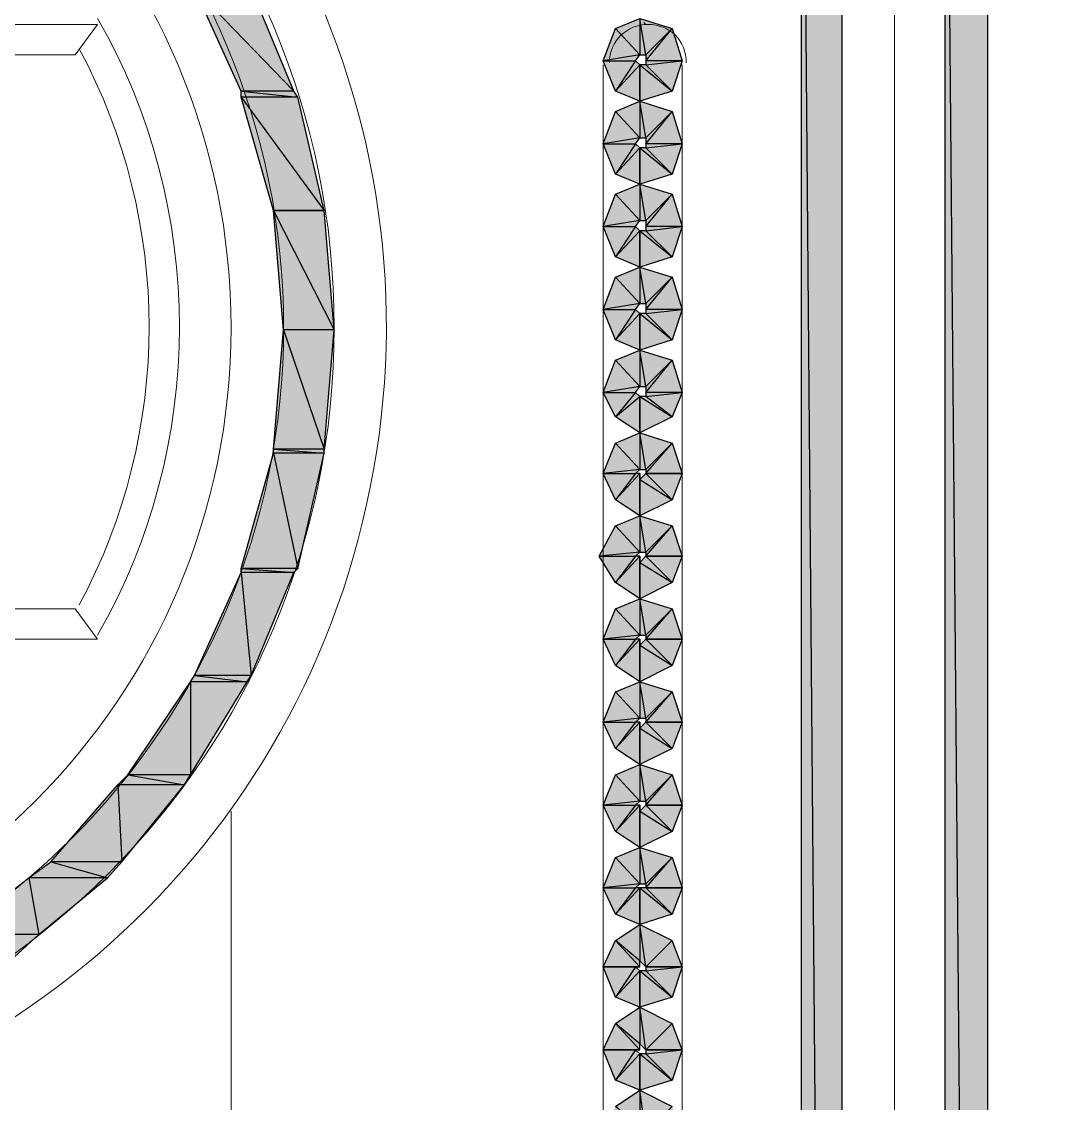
# Model space of a CAD drawing. Header units: millimetres. Extents: x 53 to 176, y -29 to 32.
# Drawn here: x 117.35 to 118.057, y -14.493 to -13.746 of the extents above; entities that cross this region are included whole.
import ezdxf

# ---------------------------------------------------------------- set-up
doc = ezdxf.new("R2010")
doc.units = ezdxf.units.MM
doc.layers.add('15 - Quadro de medição', color=6, linetype='Continuous')

msp = doc.modelspace()

# ---------------------------------------------------------------- hatches: boundary and pattern name
at = {"layer": '15 - Quadro de medição', "true_color": 0x000007}
h = msp.add_hatch(color=7, dxfattribs=at)
h.paths.add_polyline_path([(117.91592, -13.39693), (117.88798, -13.39693), (117.91592, -16.73937)])
h.paths.add_polyline_path([(117.88798, -13.39693), (117.91592, -16.73937), (117.88798, -16.73937)])
h = msp.add_hatch(color=7, dxfattribs=at)
h.paths.add_polyline_path([(118.01649, -13.39693), (117.98715, -13.39693), (118.01649, -16.73937)])
h.paths.add_polyline_path([(117.98715, -13.39693), (118.01649, -16.73937), (117.98715, -16.73937)])
h = msp.add_hatch(color=7, dxfattribs=at)
h.paths.add_polyline_path([(117.50807, -13.72237), (117.46896, -13.72237), (117.5374, -13.79361)])
h.paths.add_polyline_path([(117.46896, -13.72237), (117.5374, -13.79361), (117.50108, -13.79361)])
h = msp.add_hatch(color=7, dxfattribs=at)
h.paths.add_polyline_path([(117.80557, -13.77266), (117.78043, -13.77266), (117.79859, -13.75031)])
h.paths.add_polyline_path([(117.78043, -13.77266), (117.79859, -13.75031), (117.78043, -13.76847)])
h.paths.add_polyline_path([(117.79859, -13.75031), (117.78043, -13.76847), (117.77624, -13.74332)])
h.paths.add_polyline_path([(117.78043, -13.76847), (117.77624, -13.74332), (117.77624, -13.76847)])
h.paths.add_polyline_path([(117.77624, -13.74332), (117.77624, -13.76847), (117.75948, -13.75031)])
h = msp.add_hatch(color=7, dxfattribs=at)
h.paths.add_polyline_path([(117.75948, -13.75031), (117.77624, -13.76847), (117.7511, -13.77266)])
h.paths.add_polyline_path([(117.77624, -13.76847), (117.7511, -13.77266), (117.77345, -13.77266)])
h.paths.add_polyline_path([(117.7511, -13.77266), (117.77345, -13.77266), (117.75948, -13.79361)])
h.paths.add_polyline_path([(117.77345, -13.77266), (117.75948, -13.79361), (117.77624, -13.77545)])
h.paths.add_polyline_path([(117.75948, -13.79361), (117.77624, -13.77545), (117.77624, -13.80059)])
h = msp.add_hatch(color=7, dxfattribs=at)
h.paths.add_polyline_path([(117.77624, -13.80059), (117.77624, -13.77545), (117.79859, -13.79361)])
h.paths.add_polyline_path([(117.77624, -13.77545), (117.79859, -13.79361), (117.78043, -13.77545)])
h.paths.add_polyline_path([(117.79859, -13.79361), (117.78043, -13.77545), (117.80557, -13.77266)])
h.paths.add_polyline_path([(117.78043, -13.77545), (117.80557, -13.77266), (117.78043, -13.77266)])
h = msp.add_hatch(color=7, dxfattribs=at)
h.paths.add_polyline_path([(117.5374, -13.79361), (117.50108, -13.79361), (117.54019, -13.7978)])
h.paths.add_polyline_path([(117.50108, -13.79361), (117.54019, -13.7978), (117.50108, -13.7978)])
h = msp.add_hatch(color=7, dxfattribs=at)
h.paths.add_polyline_path([(117.54019, -13.7978), (117.50108, -13.7978), (117.55835, -13.87602)])
h.paths.add_polyline_path([(117.50108, -13.7978), (117.55835, -13.87602), (117.52343, -13.87602)])
h = msp.add_hatch(color=7, dxfattribs=at)
h.paths.add_polyline_path([(117.80557, -13.82992), (117.78043, -13.82992), (117.79859, -13.80757)])
h.paths.add_polyline_path([(117.78043, -13.82992), (117.79859, -13.80757), (117.78043, -13.82573)])
h.paths.add_polyline_path([(117.79859, -13.80757), (117.78043, -13.82573), (117.77624, -13.80059)])
h.paths.add_polyline_path([(117.78043, -13.82573), (117.77624, -13.80059), (117.77624, -13.82573)])
h.paths.add_polyline_path([(117.77624, -13.80059), (117.77624, -13.82573), (117.75948, -13.80757)])
h = msp.add_hatch(color=7, dxfattribs=at)
h.paths.add_polyline_path([(117.75948, -13.80757), (117.77624, -13.82573), (117.7511, -13.82992)])
h.paths.add_polyline_path([(117.77624, -13.82573), (117.7511, -13.82992), (117.77345, -13.82992)])
h.paths.add_polyline_path([(117.7511, -13.82992), (117.77345, -13.82992), (117.75948, -13.85087)])
h.paths.add_polyline_path([(117.77345, -13.82992), (117.75948, -13.85087), (117.77624, -13.83272)])
h.paths.add_polyline_path([(117.75948, -13.85087), (117.77624, -13.83272), (117.77624, -13.85786)])
h = msp.add_hatch(color=7, dxfattribs=at)
h.paths.add_polyline_path([(117.77624, -13.85786), (117.77624, -13.83272), (117.79859, -13.85087)])
h.paths.add_polyline_path([(117.77624, -13.83272), (117.79859, -13.85087), (117.78043, -13.83272)])
h.paths.add_polyline_path([(117.79859, -13.85087), (117.78043, -13.83272), (117.80557, -13.82992)])
h.paths.add_polyline_path([(117.78043, -13.83272), (117.80557, -13.82992), (117.78043, -13.82992)])
h = msp.add_hatch(color=7, dxfattribs=at)
h.paths.add_polyline_path([(117.80557, -13.88719), (117.78043, -13.88719), (117.79859, -13.86484)])
h.paths.add_polyline_path([(117.78043, -13.88719), (117.79859, -13.86484), (117.78043, -13.883)])
h.paths.add_polyline_path([(117.79859, -13.86484), (117.78043, -13.883), (117.77624, -13.85786)])
h.paths.add_polyline_path([(117.78043, -13.883), (117.77624, -13.85786), (117.77624, -13.883)])
h.paths.add_polyline_path([(117.77624, -13.85786), (117.77624, -13.883), (117.75948, -13.86484)])
h = msp.add_hatch(color=7, dxfattribs=at)
h.paths.add_polyline_path([(117.75948, -13.86484), (117.77624, -13.883), (117.7511, -13.88719)])
h.paths.add_polyline_path([(117.77624, -13.883), (117.7511, -13.88719), (117.77345, -13.88719)])
h.paths.add_polyline_path([(117.7511, -13.88719), (117.77345, -13.88719), (117.75948, -13.90814)])
h.paths.add_polyline_path([(117.77345, -13.88719), (117.75948, -13.90814), (117.77624, -13.88998)])
h.paths.add_polyline_path([(117.75948, -13.90814), (117.77624, -13.88998), (117.77624, -13.91512)])
h = msp.add_hatch(color=7, dxfattribs=at)
h.paths.add_polyline_path([(117.55835, -13.87602), (117.52343, -13.87602), (117.56533, -13.95842)])
h.paths.add_polyline_path([(117.52343, -13.87602), (117.56533, -13.95842), (117.53041, -13.95842)])
h = msp.add_hatch(color=7, dxfattribs=at)
h.paths.add_polyline_path([(117.77624, -13.91512), (117.77624, -13.88998), (117.79859, -13.90814)])
h.paths.add_polyline_path([(117.77624, -13.88998), (117.79859, -13.90814), (117.78043, -13.88998)])
h.paths.add_polyline_path([(117.79859, -13.90814), (117.78043, -13.88998), (117.80557, -13.88719)])
h.paths.add_polyline_path([(117.78043, -13.88998), (117.80557, -13.88719), (117.78043, -13.88719)])
h = msp.add_hatch(color=7, dxfattribs=at)
h.paths.add_polyline_path([(117.80557, -13.94446), (117.78043, -13.94446), (117.79859, -13.92211)])
h.paths.add_polyline_path([(117.78043, -13.94446), (117.79859, -13.92211), (117.78043, -13.94027)])
h.paths.add_polyline_path([(117.79859, -13.92211), (117.78043, -13.94027), (117.77624, -13.91512)])
h.paths.add_polyline_path([(117.78043, -13.94027), (117.77624, -13.91512), (117.77624, -13.94027)])
h.paths.add_polyline_path([(117.77624, -13.91512), (117.77624, -13.94027), (117.75948, -13.92211)])
h = msp.add_hatch(color=7, dxfattribs=at)
h.paths.add_polyline_path([(117.75948, -13.92211), (117.77624, -13.94027), (117.7511, -13.94446)])
h.paths.add_polyline_path([(117.77624, -13.94027), (117.7511, -13.94446), (117.77345, -13.94446)])
h.paths.add_polyline_path([(117.7511, -13.94446), (117.77345, -13.94446), (117.75948, -13.96541)])
h.paths.add_polyline_path([(117.77345, -13.94446), (117.75948, -13.96541), (117.77624, -13.94725)])
h.paths.add_polyline_path([(117.75948, -13.96541), (117.77624, -13.94725), (117.77624, -13.97239)])
h = msp.add_hatch(color=7, dxfattribs=at)
h.paths.add_polyline_path([(117.77624, -13.97239), (117.77624, -13.94725), (117.79859, -13.96541)])
h.paths.add_polyline_path([(117.77624, -13.94725), (117.79859, -13.96541), (117.78043, -13.94725)])
h.paths.add_polyline_path([(117.79859, -13.96541), (117.78043, -13.94725), (117.80557, -13.94446)])
h.paths.add_polyline_path([(117.78043, -13.94725), (117.80557, -13.94446), (117.78043, -13.94446)])
h = msp.add_hatch(color=7, dxfattribs=at)
h.paths.add_polyline_path([(117.56533, -13.95842), (117.53041, -13.95842), (117.55835, -14.04083)])
h.paths.add_polyline_path([(117.53041, -13.95842), (117.55835, -14.04083), (117.52343, -14.04083)])
h = msp.add_hatch(color=7, dxfattribs=at)
h.paths.add_polyline_path([(117.80557, -14.00172), (117.78043, -14.00172), (117.79859, -13.97938)])
h.paths.add_polyline_path([(117.78043, -14.00172), (117.79859, -13.97938), (117.78043, -13.99753)])
h.paths.add_polyline_path([(117.79859, -13.97938), (117.78043, -13.99753), (117.77624, -13.97239)])
h.paths.add_polyline_path([(117.78043, -13.99753), (117.77624, -13.97239), (117.77624, -13.99753)])
h.paths.add_polyline_path([(117.77624, -13.97239), (117.77624, -13.99753), (117.75948, -13.97938)])
h = msp.add_hatch(color=7, dxfattribs=at)
h.paths.add_polyline_path([(117.75948, -13.97938), (117.77624, -13.99753), (117.7511, -14.00172)])
h.paths.add_polyline_path([(117.77624, -13.99753), (117.7511, -14.00172), (117.77345, -14.00172)])
h.paths.add_polyline_path([(117.7511, -14.00172), (117.77345, -14.00172), (117.75948, -14.01848)])
h.paths.add_polyline_path([(117.77345, -14.00172), (117.75948, -14.01848), (117.77624, -14.00452)])
h.paths.add_polyline_path([(117.75948, -14.01848), (117.77624, -14.00452), (117.77624, -14.02966)])
h = msp.add_hatch(color=7, dxfattribs=at)
h.paths.add_polyline_path([(117.77624, -14.02966), (117.77624, -14.00452), (117.79859, -14.01848)])
h.paths.add_polyline_path([(117.77624, -14.00452), (117.79859, -14.01848), (117.78043, -14.00452)])
h.paths.add_polyline_path([(117.79859, -14.01848), (117.78043, -14.00452), (117.80557, -14.00172)])
h.paths.add_polyline_path([(117.78043, -14.00452), (117.80557, -14.00172), (117.78043, -14.00172)])
h = msp.add_hatch(color=7, dxfattribs=at)
h.paths.add_polyline_path([(117.80557, -14.05759), (117.78043, -14.05759), (117.79859, -14.03664)])
h.paths.add_polyline_path([(117.78043, -14.05759), (117.79859, -14.03664), (117.78043, -14.0548)])
h.paths.add_polyline_path([(117.79859, -14.03664), (117.78043, -14.0548), (117.77624, -14.02966)])
h.paths.add_polyline_path([(117.78043, -14.0548), (117.77624, -14.02966), (117.77624, -14.0548)])
h.paths.add_polyline_path([(117.77624, -14.02966), (117.77624, -14.0548), (117.75948, -14.03664)])
h = msp.add_hatch(color=7, dxfattribs=at)
h.paths.add_polyline_path([(117.75948, -14.03664), (117.77624, -14.0548), (117.7511, -14.05759)])
h.paths.add_polyline_path([(117.77624, -14.0548), (117.7511, -14.05759), (117.77345, -14.05759)])
h.paths.add_polyline_path([(117.7511, -14.05759), (117.77345, -14.05759), (117.75948, -14.07575)])
h.paths.add_polyline_path([(117.77345, -14.05759), (117.75948, -14.07575), (117.77624, -14.05759)])
h.paths.add_polyline_path([(117.75948, -14.07575), (117.77624, -14.05759), (117.77624, -14.08693)])
h.paths.add_polyline_path([(117.77624, -14.05759), (117.77624, -14.08693), (117.77624, -14.06178)])
h.paths.add_polyline_path([(117.77624, -14.08693), (117.77624, -14.06178), (117.79859, -14.07575)])
h.paths.add_polyline_path([(117.77624, -14.06178), (117.79859, -14.07575), (117.78043, -14.05759)])
h.paths.add_polyline_path([(117.79859, -14.07575), (117.78043, -14.05759), (117.80557, -14.05759)])
h = msp.add_hatch(color=7, dxfattribs=at)
h.paths.add_polyline_path([(117.55835, -14.04363), (117.52343, -14.04363), (117.54019, -14.12324)])
h.paths.add_polyline_path([(117.52343, -14.04363), (117.54019, -14.12324), (117.50108, -14.12324)])
h = msp.add_hatch(color=7, dxfattribs=at)
h.paths.add_polyline_path([(117.55835, -14.04083), (117.52343, -14.04083), (117.55835, -14.04363)])
h.paths.add_polyline_path([(117.52343, -14.04083), (117.55835, -14.04363), (117.52343, -14.04363)])
h = msp.add_hatch(color=7, dxfattribs=at)
h.paths.add_polyline_path([(117.80557, -14.11486), (117.78043, -14.11486), (117.79859, -14.09391)])
h.paths.add_polyline_path([(117.78043, -14.11486), (117.79859, -14.09391), (117.78043, -14.11207)])
h.paths.add_polyline_path([(117.79859, -14.09391), (117.78043, -14.11207), (117.77624, -14.08693)])
h.paths.add_polyline_path([(117.78043, -14.11207), (117.77624, -14.08693), (117.77624, -14.11207)])
h.paths.add_polyline_path([(117.77624, -14.08693), (117.77624, -14.11207), (117.75948, -14.09391)])
h = msp.add_hatch(color=7, dxfattribs=at)
h.paths.add_polyline_path([(117.75948, -14.09391), (117.77624, -14.11207), (117.74831, -14.11486)])
h.paths.add_polyline_path([(117.77624, -14.11207), (117.74831, -14.11486), (117.77345, -14.11486)])
h.paths.add_polyline_path([(117.74831, -14.11486), (117.77345, -14.11486), (117.75948, -14.13302)])
h.paths.add_polyline_path([(117.77345, -14.11486), (117.75948, -14.13302), (117.77624, -14.11486)])
h.paths.add_polyline_path([(117.75948, -14.13302), (117.77624, -14.11486), (117.77624, -14.14419)])
h.paths.add_polyline_path([(117.77624, -14.11486), (117.77624, -14.14419), (117.77624, -14.11905)])
h.paths.add_polyline_path([(117.77624, -14.14419), (117.77624, -14.11905), (117.79859, -14.13302)])
h.paths.add_polyline_path([(117.77624, -14.11905), (117.79859, -14.13302), (117.78043, -14.11486)])
h.paths.add_polyline_path([(117.79859, -14.13302), (117.78043, -14.11486), (117.80557, -14.11486)])
h = msp.add_hatch(color=7, dxfattribs=at)
h.paths.add_polyline_path([(117.5374, -14.12604), (117.50108, -14.12604), (117.50807, -14.19727)])
h.paths.add_polyline_path([(117.50108, -14.12604), (117.50807, -14.19727), (117.46896, -14.19727)])
h = msp.add_hatch(color=7, dxfattribs=at)
h.paths.add_polyline_path([(117.54019, -14.12324), (117.50108, -14.12324), (117.5374, -14.12604)])
h.paths.add_polyline_path([(117.50108, -14.12324), (117.5374, -14.12604), (117.50108, -14.12604)])
h = msp.add_hatch(color=7, dxfattribs=at)
h.paths.add_polyline_path([(117.80557, -14.17213), (117.78043, -14.17213), (117.79859, -14.15118)])
h.paths.add_polyline_path([(117.78043, -14.17213), (117.79859, -14.15118), (117.78043, -14.16933)])
h.paths.add_polyline_path([(117.79859, -14.15118), (117.78043, -14.16933), (117.77624, -14.14419)])
h.paths.add_polyline_path([(117.78043, -14.16933), (117.77624, -14.14419), (117.77624, -14.16933)])
h.paths.add_polyline_path([(117.77624, -14.14419), (117.77624, -14.16933), (117.75948, -14.15118)])
h = msp.add_hatch(color=7, dxfattribs=at)
h.paths.add_polyline_path([(117.75948, -14.15118), (117.77624, -14.16933), (117.7511, -14.17213)])
h.paths.add_polyline_path([(117.77624, -14.16933), (117.7511, -14.17213), (117.77345, -14.17213)])
h.paths.add_polyline_path([(117.7511, -14.17213), (117.77345, -14.17213), (117.75948, -14.19029)])
h.paths.add_polyline_path([(117.77345, -14.17213), (117.75948, -14.19029), (117.77624, -14.17213)])
h.paths.add_polyline_path([(117.75948, -14.19029), (117.77624, -14.17213), (117.77624, -14.20146)])
h.paths.add_polyline_path([(117.77624, -14.17213), (117.77624, -14.20146), (117.77624, -14.17632)])
h.paths.add_polyline_path([(117.77624, -14.20146), (117.77624, -14.17632), (117.79859, -14.19029)])
h.paths.add_polyline_path([(117.77624, -14.17632), (117.79859, -14.19029), (117.78043, -14.17213)])
h.paths.add_polyline_path([(117.79859, -14.19029), (117.78043, -14.17213), (117.80557, -14.17213)])
h = msp.add_hatch(color=7, dxfattribs=at)
h.paths.add_polyline_path([(117.50527, -14.20146), (117.46616, -14.20146), (117.46616, -14.26571)])
h.paths.add_polyline_path([(117.46616, -14.20146), (117.46616, -14.26571), (117.42286, -14.26571)])
h = msp.add_hatch(color=7, dxfattribs=at)
h.paths.add_polyline_path([(117.50807, -14.19727), (117.46896, -14.19727), (117.50527, -14.20146)])
h.paths.add_polyline_path([(117.46896, -14.19727), (117.50527, -14.20146), (117.46616, -14.20146)])
h = msp.add_hatch(color=7, dxfattribs=at)
h.paths.add_polyline_path([(117.80557, -14.2294), (117.78043, -14.2294), (117.79859, -14.20844)])
h.paths.add_polyline_path([(117.78043, -14.2294), (117.79859, -14.20844), (117.78043, -14.2266)])
h.paths.add_polyline_path([(117.79859, -14.20844), (117.78043, -14.2266), (117.77624, -14.20146)])
h.paths.add_polyline_path([(117.78043, -14.2266), (117.77624, -14.20146), (117.77624, -14.2266)])
h.paths.add_polyline_path([(117.77624, -14.20146), (117.77624, -14.2266), (117.75948, -14.20844)])
h = msp.add_hatch(color=7, dxfattribs=at)
h.paths.add_polyline_path([(117.75948, -14.20844), (117.77624, -14.2266), (117.7511, -14.2294)])
h.paths.add_polyline_path([(117.77624, -14.2266), (117.7511, -14.2294), (117.77345, -14.2294)])
h.paths.add_polyline_path([(117.7511, -14.2294), (117.77345, -14.2294), (117.75948, -14.24755)])
h.paths.add_polyline_path([(117.77345, -14.2294), (117.75948, -14.24755), (117.77624, -14.2294)])
h.paths.add_polyline_path([(117.75948, -14.24755), (117.77624, -14.2294), (117.77624, -14.25873)])
h.paths.add_polyline_path([(117.77624, -14.2294), (117.77624, -14.25873), (117.77624, -14.23359)])
h.paths.add_polyline_path([(117.77624, -14.25873), (117.77624, -14.23359), (117.79859, -14.24755)])
h.paths.add_polyline_path([(117.77624, -14.23359), (117.79859, -14.24755), (117.78043, -14.2294)])
h.paths.add_polyline_path([(117.79859, -14.24755), (117.78043, -14.2294), (117.80557, -14.2294)])
h = msp.add_hatch(color=7, dxfattribs=at)
h.paths.add_polyline_path([(117.80557, -14.28666), (117.78043, -14.28666), (117.79859, -14.26571)])
h.paths.add_polyline_path([(117.78043, -14.28666), (117.79859, -14.26571), (117.78043, -14.28387)])
h.paths.add_polyline_path([(117.79859, -14.26571), (117.78043, -14.28387), (117.77624, -14.25873)])
h.paths.add_polyline_path([(117.78043, -14.28387), (117.77624, -14.25873), (117.77624, -14.28387)])
h.paths.add_polyline_path([(117.77624, -14.25873), (117.77624, -14.28387), (117.75948, -14.26571)])
h = msp.add_hatch(color=7, dxfattribs=at)
h.paths.add_polyline_path([(117.46616, -14.26571), (117.42286, -14.26571), (117.46197, -14.27269)])
h.paths.add_polyline_path([(117.42286, -14.26571), (117.46197, -14.27269), (117.41588, -14.27269)])
h = msp.add_hatch(color=7, dxfattribs=at)
h.paths.add_polyline_path([(117.75948, -14.26571), (117.77624, -14.28387), (117.7511, -14.28666)])
h.paths.add_polyline_path([(117.77624, -14.28387), (117.7511, -14.28666), (117.77345, -14.28666)])
h.paths.add_polyline_path([(117.7511, -14.28666), (117.77345, -14.28666), (117.75948, -14.30482)])
h.paths.add_polyline_path([(117.77345, -14.28666), (117.75948, -14.30482), (117.77624, -14.28666)])
h.paths.add_polyline_path([(117.75948, -14.30482), (117.77624, -14.28666), (117.77624, -14.31599)])
h.paths.add_polyline_path([(117.77624, -14.28666), (117.77624, -14.31599), (117.77624, -14.29085)])
h.paths.add_polyline_path([(117.77624, -14.31599), (117.77624, -14.29085), (117.79859, -14.30482)])
h.paths.add_polyline_path([(117.77624, -14.29085), (117.79859, -14.30482), (117.78043, -14.28666)])
h.paths.add_polyline_path([(117.79859, -14.30482), (117.78043, -14.28666), (117.80557, -14.28666)])
h = msp.add_hatch(color=7, dxfattribs=at)
h.paths.add_polyline_path([(117.46197, -14.27269), (117.41588, -14.27269), (117.41867, -14.32577)])
h.paths.add_polyline_path([(117.41588, -14.27269), (117.41867, -14.32577), (117.36979, -14.32577)])
h = msp.add_hatch(color=7, dxfattribs=at)
h.paths.add_polyline_path([(117.80557, -14.34393), (117.78043, -14.34393), (117.79859, -14.32298)])
h.paths.add_polyline_path([(117.78043, -14.34393), (117.79859, -14.32298), (117.78043, -14.34114)])
h.paths.add_polyline_path([(117.79859, -14.32298), (117.78043, -14.34114), (117.77624, -14.31599)])
h.paths.add_polyline_path([(117.78043, -14.34114), (117.77624, -14.31599), (117.77624, -14.34114)])
h.paths.add_polyline_path([(117.77624, -14.31599), (117.77624, -14.34114), (117.75948, -14.32298)])
h = msp.add_hatch(color=7, dxfattribs=at)
h.paths.add_polyline_path([(117.41867, -14.32577), (117.36979, -14.32577), (117.4089, -14.33695)])
h.paths.add_polyline_path([(117.36979, -14.32577), (117.4089, -14.33695), (117.35442, -14.33695)])
h = msp.add_hatch(color=7, dxfattribs=at)
h.paths.add_polyline_path([(117.75948, -14.32298), (117.77624, -14.34114), (117.7511, -14.34393)])
h.paths.add_polyline_path([(117.77624, -14.34114), (117.7511, -14.34393), (117.77345, -14.34393)])
h.paths.add_polyline_path([(117.7511, -14.34393), (117.77345, -14.34393), (117.75948, -14.36209)])
h.paths.add_polyline_path([(117.77345, -14.34393), (117.75948, -14.36209), (117.77624, -14.34393)])
h.paths.add_polyline_path([(117.75948, -14.36209), (117.77624, -14.34393), (117.77624, -14.36907)])
h = msp.add_hatch(color=7, dxfattribs=at)
h.paths.add_polyline_path([(117.4089, -14.33695), (117.35442, -14.33695), (117.36141, -14.37605)])
h.paths.add_polyline_path([(117.35442, -14.33695), (117.36141, -14.37605), (117.30414, -14.37605)])
h = msp.add_hatch(color=7, dxfattribs=at)
h.paths.add_polyline_path([(117.77624, -14.36907), (117.77624, -14.34393), (117.79859, -14.36209)])
h.paths.add_polyline_path([(117.77624, -14.34393), (117.79859, -14.36209), (117.78043, -14.34393)])
h.paths.add_polyline_path([(117.79859, -14.36209), (117.78043, -14.34393), (117.80557, -14.34393)])
h = msp.add_hatch(color=7, dxfattribs=at)
h.paths.add_polyline_path([(117.80557, -14.3984), (117.79859, -14.38025), (117.78043, -14.3984)])
h.paths.add_polyline_path([(117.79859, -14.38025), (117.78043, -14.3984), (117.77624, -14.36907)])
h.paths.add_polyline_path([(117.78043, -14.3984), (117.77624, -14.36907), (117.77624, -14.39421)])
h.paths.add_polyline_path([(117.77624, -14.36907), (117.77624, -14.39421), (117.75948, -14.38025)])
h.paths.add_polyline_path([(117.77624, -14.39421), (117.75948, -14.38025), (117.77624, -14.3984)])
h.paths.add_polyline_path([(117.75948, -14.38025), (117.77624, -14.3984), (117.7511, -14.3984)])
h.paths.add_polyline_path([(117.77624, -14.3984), (117.7511, -14.3984), (117.77345, -14.3984)])
h.paths.add_polyline_path([(117.7511, -14.3984), (117.77345, -14.3984), (117.75948, -14.41935)])
h.paths.add_polyline_path([(117.77345, -14.3984), (117.75948, -14.41935), (117.77624, -14.4012)])
h.paths.add_polyline_path([(117.75948, -14.41935), (117.77624, -14.4012), (117.77624, -14.42634)])
h = msp.add_hatch(color=7, dxfattribs=at)
h.paths.add_polyline_path([(117.36141, -14.37605), (117.30414, -14.37605), (117.34464, -14.39142)])
h.paths.add_polyline_path([(117.30414, -14.37605), (117.34464, -14.39142), (117.2762, -14.39142)])
h = msp.add_hatch(color=7, dxfattribs=at)
h.paths.add_polyline_path([(117.77624, -14.42634), (117.77624, -14.4012), (117.79859, -14.41935)])
h.paths.add_polyline_path([(117.77624, -14.4012), (117.79859, -14.41935), (117.78043, -14.4012)])
h.paths.add_polyline_path([(117.79859, -14.41935), (117.78043, -14.4012), (117.80557, -14.3984)])
h.paths.add_polyline_path([(117.78043, -14.4012), (117.80557, -14.3984), (117.78043, -14.3984)])
h = msp.add_hatch(color=7, dxfattribs=at)
h.paths.add_polyline_path([(117.80557, -14.45567), (117.79859, -14.43751), (117.78043, -14.45567)])
h.paths.add_polyline_path([(117.79859, -14.43751), (117.78043, -14.45567), (117.77624, -14.42634)])
h.paths.add_polyline_path([(117.78043, -14.45567), (117.77624, -14.42634), (117.77624, -14.45148)])
h.paths.add_polyline_path([(117.77624, -14.42634), (117.77624, -14.45148), (117.75948, -14.43751)])
h.paths.add_polyline_path([(117.77624, -14.45148), (117.75948, -14.43751), (117.77624, -14.45567)])
h.paths.add_polyline_path([(117.75948, -14.43751), (117.77624, -14.45567), (117.7511, -14.45567)])
h.paths.add_polyline_path([(117.77624, -14.45567), (117.7511, -14.45567), (117.77345, -14.45567)])
h.paths.add_polyline_path([(117.7511, -14.45567), (117.77345, -14.45567), (117.75948, -14.47662)])
h.paths.add_polyline_path([(117.77345, -14.45567), (117.75948, -14.47662), (117.77624, -14.45846)])
h.paths.add_polyline_path([(117.75948, -14.47662), (117.77624, -14.45846), (117.77624, -14.48361)])
h = msp.add_hatch(color=7, dxfattribs=at)
h.paths.add_polyline_path([(117.77624, -14.48361), (117.77624, -14.45846), (117.79859, -14.47662)])
h.paths.add_polyline_path([(117.77624, -14.45846), (117.79859, -14.47662), (117.78043, -14.45846)])
h.paths.add_polyline_path([(117.79859, -14.47662), (117.78043, -14.45846), (117.80557, -14.45567)])
h.paths.add_polyline_path([(117.78043, -14.45846), (117.80557, -14.45567), (117.78043, -14.45567)])
h = msp.add_hatch(color=7, dxfattribs=at)
h.paths.add_polyline_path([(117.80557, -14.51294), (117.79859, -14.49478), (117.78043, -14.51294)])
h.paths.add_polyline_path([(117.79859, -14.49478), (117.78043, -14.51294), (117.77624, -14.48361)])
h.paths.add_polyline_path([(117.78043, -14.51294), (117.77624, -14.48361), (117.77624, -14.50875)])
h.paths.add_polyline_path([(117.77624, -14.48361), (117.77624, -14.50875), (117.75948, -14.49478)])
h.paths.add_polyline_path([(117.77624, -14.50875), (117.75948, -14.49478), (117.77624, -14.51294)])
h.paths.add_polyline_path([(117.75948, -14.49478), (117.77624, -14.51294), (117.7511, -14.51294)])
h.paths.add_polyline_path([(117.77624, -14.51294), (117.7511, -14.51294), (117.77345, -14.51294)])
h.paths.add_polyline_path([(117.7511, -14.51294), (117.77345, -14.51294), (117.75948, -14.53389)])
h.paths.add_polyline_path([(117.77345, -14.51294), (117.75948, -14.53389), (117.77624, -14.51573)])
h.paths.add_polyline_path([(117.75948, -14.53389), (117.77624, -14.51573), (117.77624, -14.54087)])

# ---------------------------------------------------------------- linework, layer by layer
at = {"layer": '15 - Quadro de medição', "color": 7, "linetype": 'Continuous', "lineweight": 20, "true_color": 0x000007}
for points in [[(116.10013, -13.03237), (117.95223, -13.03237), (117.95223, -16.73937), (116.10013, -16.73937)], [(117.95223, -13.03237), (119.80713, -13.03237), (119.80713, -16.73937), (117.95223, -16.73937)]]:
    msp.add_lwpolyline(points, close=True, dxfattribs=at)
for points in [[(116.17137, -13.17484), (117.88798, -13.17484), (117.88798, -16.73937), (116.16438, -16.73937), (116.16299, -16.73937), (116.10013, -16.73937)], [(118.01649, -16.73937), (118.01649, -13.18183), (118.01649, -13.18183)], [(117.95223, -13.26144), (117.95223, -16.73937), (116.10013, -16.73937), (116.10013, -13.26144)], [(119.80713, -13.26144), (119.80713, -16.73937), (117.95223, -16.73937), (117.95223, -13.26144)], [(117.88798, -16.73937), (117.91592, -16.73937), (117.91592, -13.39693)], [(117.98715, -13.39693), (117.98715, -16.73937), (118.01649, -16.73937), (117.97319, -16.73937)], [(117.78043, -13.74751), (117.77904, -13.74612), (117.77904, -13.74612)], [(116.66163, -13.74751), (117.40191, -13.74751), (117.40191, -13.74751)], [(117.38655, -13.76847), (117.40191, -13.74751), (117.40191, -13.74751)], [(116.67141, -13.76847), (117.38655, -13.76847), (117.38655, -13.76847)], [(117.7511, -13.77545), (117.7511, -14.68334), (117.7511, -14.68334)], [(117.80557, -14.68334), (117.80557, -13.77545), (117.80557, -13.77545)], [(117.38655, -14.15118), (116.67141, -14.15118), (116.67141, -14.15118)], [(117.38655, -14.15118), (117.40191, -14.17213), (117.40191, -14.17213)], [(117.40191, -14.17213), (116.66163, -14.17213), (116.66163, -14.17213)], [(117.4941, -14.63725), (117.4941, -14.29085), (117.4941, -14.29085)]]:
    msp.add_lwpolyline(points, dxfattribs=at)
at = {"layer": '15 - Quadro de medição', "color": 7, "linetype": 'Continuous', "lineweight": -2, "true_color": 0x000007}
for points in [[(117.91592, -13.39693), (117.88798, -13.39693), (117.91592, -16.73937)], [(117.88798, -13.39693), (117.91592, -16.73937), (117.88798, -16.73937)], [(118.01649, -13.39693), (117.98715, -13.39693), (118.01649, -16.73937)], [(117.98715, -13.39693), (118.01649, -16.73937), (117.98715, -16.73937)], [(117.50807, -13.72237), (117.46896, -13.72237), (117.5374, -13.79361)], [(117.46896, -13.72237), (117.5374, -13.79361), (117.50108, -13.79361)], [(117.77624, -13.74332), (117.77624, -13.76847), (117.75948, -13.75031)], [(117.79859, -13.75031), (117.78043, -13.76847), (117.77624, -13.74332)], [(117.78043, -13.76847), (117.77624, -13.74332), (117.77624, -13.76847)], [(117.75948, -13.75031), (117.77624, -13.76847), (117.7511, -13.77266)], [(117.80557, -13.77266), (117.78043, -13.77266), (117.79859, -13.75031)], [(117.78043, -13.77266), (117.79859, -13.75031), (117.78043, -13.76847)], [(117.77624, -13.76847), (117.7511, -13.77266), (117.77345, -13.77266)], [(117.7511, -13.77266), (117.77345, -13.77266), (117.75948, -13.79361)], [(117.77345, -13.77266), (117.75948, -13.79361), (117.77624, -13.77545)], [(117.75948, -13.79361), (117.77624, -13.77545), (117.77624, -13.80059)], [(117.77624, -13.80059), (117.77624, -13.77545), (117.79859, -13.79361)], [(117.77624, -13.77545), (117.79859, -13.79361), (117.78043, -13.77545)], [(117.79859, -13.79361), (117.78043, -13.77545), (117.80557, -13.77266)], [(117.78043, -13.77545), (117.80557, -13.77266), (117.78043, -13.77266)], [(117.5374, -13.79361), (117.50108, -13.79361), (117.54019, -13.7978)], [(117.50108, -13.79361), (117.54019, -13.7978), (117.50108, -13.7978)], [(117.54019, -13.7978), (117.50108, -13.7978), (117.55835, -13.87602)], [(117.50108, -13.7978), (117.55835, -13.87602), (117.52343, -13.87602)], [(117.77624, -13.80059), (117.77624, -13.82573), (117.75948, -13.80757)], [(117.79859, -13.80757), (117.78043, -13.82573), (117.77624, -13.80059)], [(117.78043, -13.82573), (117.77624, -13.80059), (117.77624, -13.82573)], [(117.75948, -13.80757), (117.77624, -13.82573), (117.7511, -13.82992)], [(117.80557, -13.82992), (117.78043, -13.82992), (117.79859, -13.80757)], [(117.78043, -13.82992), (117.79859, -13.80757), (117.78043, -13.82573)], [(117.77624, -13.82573), (117.7511, -13.82992), (117.77345, -13.82992)], [(117.7511, -13.82992), (117.77345, -13.82992), (117.75948, -13.85087)], [(117.77345, -13.82992), (117.75948, -13.85087), (117.77624, -13.83272)], [(117.75948, -13.85087), (117.77624, -13.83272), (117.77624, -13.85786)], [(117.77624, -13.85786), (117.77624, -13.83272), (117.79859, -13.85087)], [(117.77624, -13.83272), (117.79859, -13.85087), (117.78043, -13.83272)], [(117.79859, -13.85087), (117.78043, -13.83272), (117.80557, -13.82992)], [(117.78043, -13.83272), (117.80557, -13.82992), (117.78043, -13.82992)], [(117.77624, -13.85786), (117.77624, -13.883), (117.75948, -13.86484)], [(117.79859, -13.86484), (117.78043, -13.883), (117.77624, -13.85786)], [(117.78043, -13.883), (117.77624, -13.85786), (117.77624, -13.883)], [(117.75948, -13.86484), (117.77624, -13.883), (117.7511, -13.88719)], [(117.80557, -13.88719), (117.78043, -13.88719), (117.79859, -13.86484)], [(117.78043, -13.88719), (117.79859, -13.86484), (117.78043, -13.883)], [(117.52343, -13.87602), (117.55835, -13.87602), (117.55835, -13.87602)], [(117.55835, -13.87602), (117.55835, -13.87602), (117.52343, -13.87602)], [(117.55835, -13.87602), (117.52343, -13.87602), (117.56533, -13.95842)], [(117.52343, -13.87602), (117.56533, -13.95842), (117.53041, -13.95842)], [(117.77624, -13.883), (117.7511, -13.88719), (117.77345, -13.88719)], [(117.7511, -13.88719), (117.77345, -13.88719), (117.75948, -13.90814)], [(117.77345, -13.88719), (117.75948, -13.90814), (117.77624, -13.88998)], [(117.79859, -13.90814), (117.78043, -13.88998), (117.80557, -13.88719)], [(117.78043, -13.88998), (117.80557, -13.88719), (117.78043, -13.88719)], [(117.75948, -13.90814), (117.77624, -13.88998), (117.77624, -13.91512)], [(117.77624, -13.91512), (117.77624, -13.88998), (117.79859, -13.90814)], [(117.77624, -13.88998), (117.79859, -13.90814), (117.78043, -13.88998)], [(117.77624, -13.91512), (117.77624, -13.94027), (117.75948, -13.92211)], [(117.79859, -13.92211), (117.78043, -13.94027), (117.77624, -13.91512)], [(117.78043, -13.94027), (117.77624, -13.91512), (117.77624, -13.94027)], [(117.75948, -13.92211), (117.77624, -13.94027), (117.7511, -13.94446)], [(117.80557, -13.94446), (117.78043, -13.94446), (117.79859, -13.92211)], [(117.78043, -13.94446), (117.79859, -13.92211), (117.78043, -13.94027)], [(117.77624, -13.94027), (117.7511, -13.94446), (117.77345, -13.94446)], [(117.7511, -13.94446), (117.77345, -13.94446), (117.75948, -13.96541)], [(117.77345, -13.94446), (117.75948, -13.96541), (117.77624, -13.94725)], [(117.75948, -13.96541), (117.77624, -13.94725), (117.77624, -13.97239)], [(117.77624, -13.97239), (117.77624, -13.94725), (117.79859, -13.96541)], [(117.77624, -13.94725), (117.79859, -13.96541), (117.78043, -13.94725)], [(117.79859, -13.96541), (117.78043, -13.94725), (117.80557, -13.94446)], [(117.78043, -13.94725), (117.80557, -13.94446), (117.78043, -13.94446)], [(117.53041, -13.95842), (117.55835, -14.04083), (117.52343, -14.04083)], [(117.56533, -13.95842), (117.53041, -13.95842), (117.55835, -14.04083)], [(117.77624, -13.97239), (117.77624, -13.99753), (117.75948, -13.97938)], [(117.79859, -13.97938), (117.78043, -13.99753), (117.77624, -13.97239)], [(117.78043, -13.99753), (117.77624, -13.97239), (117.77624, -13.99753)], [(117.75948, -13.97938), (117.77624, -13.99753), (117.7511, -14.00172)], [(117.80557, -14.00172), (117.78043, -14.00172), (117.79859, -13.97938)], [(117.78043, -14.00172), (117.79859, -13.97938), (117.78043, -13.99753)], [(117.77624, -13.99753), (117.7511, -14.00172), (117.77345, -14.00172)], [(117.7511, -14.00172), (117.77345, -14.00172), (117.75948, -14.01848)], [(117.77345, -14.00172), (117.75948, -14.01848), (117.77624, -14.00452)], [(117.75948, -14.01848), (117.77624, -14.00452), (117.77624, -14.02966)], [(117.77624, -14.02966), (117.77624, -14.00452), (117.79859, -14.01848)], [(117.77624, -14.00452), (117.79859, -14.01848), (117.78043, -14.00452)], [(117.79859, -14.01848), (117.78043, -14.00452), (117.80557, -14.00172)], [(117.78043, -14.00452), (117.80557, -14.00172), (117.78043, -14.00172)], [(117.77624, -14.02966), (117.77624, -14.0548), (117.75948, -14.03664)], [(117.79859, -14.03664), (117.78043, -14.0548), (117.77624, -14.02966)], [(117.78043, -14.0548), (117.77624, -14.02966), (117.77624, -14.0548)], [(117.75948, -14.03664), (117.77624, -14.0548), (117.7511, -14.05759)], [(117.80557, -14.05759), (117.78043, -14.05759), (117.79859, -14.03664)], [(117.78043, -14.05759), (117.79859, -14.03664), (117.78043, -14.0548)], [(117.52343, -14.04363), (117.54019, -14.12324), (117.50108, -14.12324)], [(117.55835, -14.04083), (117.52343, -14.04083), (117.55835, -14.04363)], [(117.52343, -14.04083), (117.55835, -14.04363), (117.52343, -14.04363)], [(117.55835, -14.04363), (117.52343, -14.04363), (117.54019, -14.12324)], [(117.77624, -14.0548), (117.7511, -14.05759), (117.77345, -14.05759)], [(117.7511, -14.05759), (117.77345, -14.05759), (117.75948, -14.07575)], [(117.77345, -14.05759), (117.75948, -14.07575), (117.77624, -14.05759)], [(117.75948, -14.07575), (117.77624, -14.05759), (117.77624, -14.08693)], [(117.77624, -14.05759), (117.77624, -14.08693), (117.77624, -14.06178)], [(117.77624, -14.06178), (117.79859, -14.07575), (117.78043, -14.05759)], [(117.79859, -14.07575), (117.78043, -14.05759), (117.80557, -14.05759)], [(117.77624, -14.08693), (117.77624, -14.06178), (117.79859, -14.07575)], [(117.77624, -14.08693), (117.77624, -14.11207), (117.75948, -14.09391)], [(117.79859, -14.09391), (117.78043, -14.11207), (117.77624, -14.08693)], [(117.78043, -14.11207), (117.77624, -14.08693), (117.77624, -14.11207)], [(117.75948, -14.09391), (117.77624, -14.11207), (117.74831, -14.11486)], [(117.80557, -14.11486), (117.78043, -14.11486), (117.79859, -14.09391)], [(117.78043, -14.11486), (117.79859, -14.09391), (117.78043, -14.11207)], [(117.77624, -14.11207), (117.74831, -14.11486), (117.77345, -14.11486)], [(117.74831, -14.11486), (117.77345, -14.11486), (117.75948, -14.13302)], [(117.77345, -14.11486), (117.75948, -14.13302), (117.77624, -14.11486)], [(117.75948, -14.13302), (117.77624, -14.11486), (117.77624, -14.14419)], [(117.77624, -14.11486), (117.77624, -14.14419), (117.77624, -14.11905)], [(117.77624, -14.11905), (117.79859, -14.13302), (117.78043, -14.11486)], [(117.77624, -14.14419), (117.77624, -14.11905), (117.79859, -14.13302)], [(117.79859, -14.13302), (117.78043, -14.11486), (117.80557, -14.11486)], [(117.50108, -14.12604), (117.50807, -14.19727), (117.46896, -14.19727)], [(117.54019, -14.12324), (117.50108, -14.12324), (117.5374, -14.12604)], [(117.50108, -14.12324), (117.5374, -14.12604), (117.50108, -14.12604)], [(117.5374, -14.12604), (117.50108, -14.12604), (117.50807, -14.19727)], [(117.77624, -14.14419), (117.77624, -14.16933), (117.75948, -14.15118)], [(117.79859, -14.15118), (117.78043, -14.16933), (117.77624, -14.14419)], [(117.78043, -14.16933), (117.77624, -14.14419), (117.77624, -14.16933)], [(117.75948, -14.15118), (117.77624, -14.16933), (117.7511, -14.17213)], [(117.80557, -14.17213), (117.78043, -14.17213), (117.79859, -14.15118)], [(117.78043, -14.17213), (117.79859, -14.15118), (117.78043, -14.16933)], [(117.77624, -14.16933), (117.7511, -14.17213), (117.77345, -14.17213)], [(117.7511, -14.17213), (117.77345, -14.17213), (117.75948, -14.19029)], [(117.77345, -14.17213), (117.75948, -14.19029), (117.77624, -14.17213)], [(117.75948, -14.19029), (117.77624, -14.17213), (117.77624, -14.20146)], [(117.77624, -14.17213), (117.77624, -14.20146), (117.77624, -14.17632)], [(117.77624, -14.17632), (117.79859, -14.19029), (117.78043, -14.17213)], [(117.79859, -14.19029), (117.78043, -14.17213), (117.80557, -14.17213)], [(117.77624, -14.20146), (117.77624, -14.17632), (117.79859, -14.19029)], [(117.46616, -14.20146), (117.46616, -14.26571), (117.42286, -14.26571)], [(117.46896, -14.19727), (117.50527, -14.20146), (117.46616, -14.20146)], [(117.50527, -14.20146), (117.46616, -14.20146), (117.46616, -14.26571)], [(117.50807, -14.19727), (117.46896, -14.19727), (117.50527, -14.20146)], [(117.77624, -14.20146), (117.77624, -14.2266), (117.75948, -14.20844)], [(117.79859, -14.20844), (117.78043, -14.2266), (117.77624, -14.20146)], [(117.78043, -14.2266), (117.77624, -14.20146), (117.77624, -14.2266)], [(117.75948, -14.20844), (117.77624, -14.2266), (117.7511, -14.2294)], [(117.80557, -14.2294), (117.78043, -14.2294), (117.79859, -14.20844)], [(117.78043, -14.2294), (117.79859, -14.20844), (117.78043, -14.2266)], [(117.77624, -14.2266), (117.7511, -14.2294), (117.77345, -14.2294)], [(117.7511, -14.2294), (117.77345, -14.2294), (117.75948, -14.24755)], [(117.77345, -14.2294), (117.75948, -14.24755), (117.77624, -14.2294)], [(117.75948, -14.24755), (117.77624, -14.2294), (117.77624, -14.25873)], [(117.77624, -14.2294), (117.77624, -14.25873), (117.77624, -14.23359)], [(117.77624, -14.23359), (117.79859, -14.24755), (117.78043, -14.2294)], [(117.79859, -14.24755), (117.78043, -14.2294), (117.80557, -14.2294)], [(117.77624, -14.25873), (117.77624, -14.23359), (117.79859, -14.24755)], [(117.77624, -14.25873), (117.77624, -14.28387), (117.75948, -14.26571)], [(117.79859, -14.26571), (117.78043, -14.28387), (117.77624, -14.25873)], [(117.78043, -14.28387), (117.77624, -14.25873), (117.77624, -14.28387)], [(117.42286, -14.26571), (117.46197, -14.27269), (117.41588, -14.27269)], [(117.46616, -14.26571), (117.42286, -14.26571), (117.46197, -14.27269)], [(117.75948, -14.26571), (117.77624, -14.28387), (117.7511, -14.28666)], [(117.80557, -14.28666), (117.78043, -14.28666), (117.79859, -14.26571)], [(117.78043, -14.28666), (117.79859, -14.26571), (117.78043, -14.28387)], [(117.41588, -14.27269), (117.41867, -14.32577), (117.36979, -14.32577)], [(117.46197, -14.27269), (117.41588, -14.27269), (117.41867, -14.32577)], [(117.77624, -14.28387), (117.7511, -14.28666), (117.77345, -14.28666)], [(117.7511, -14.28666), (117.77345, -14.28666), (117.75948, -14.30482)], [(117.77345, -14.28666), (117.75948, -14.30482), (117.77624, -14.28666)], [(117.75948, -14.30482), (117.77624, -14.28666), (117.77624, -14.31599)], [(117.77624, -14.28666), (117.77624, -14.31599), (117.77624, -14.29085)], [(117.77624, -14.29085), (117.79859, -14.30482), (117.78043, -14.28666)], [(117.77624, -14.31599), (117.77624, -14.29085), (117.79859, -14.30482)], [(117.79859, -14.30482), (117.78043, -14.28666), (117.80557, -14.28666)], [(117.77624, -14.31599), (117.77624, -14.34114), (117.75948, -14.32298)], [(117.79859, -14.32298), (117.78043, -14.34114), (117.77624, -14.31599)], [(117.78043, -14.34114), (117.77624, -14.31599), (117.77624, -14.34114)], [(117.36979, -14.32577), (117.4089, -14.33695), (117.35442, -14.33695)], [(117.41867, -14.32577), (117.36979, -14.32577), (117.4089, -14.33695)], [(117.75948, -14.32298), (117.77624, -14.34114), (117.7511, -14.34393)], [(117.80557, -14.34393), (117.78043, -14.34393), (117.79859, -14.32298)], [(117.78043, -14.34393), (117.79859, -14.32298), (117.78043, -14.34114)], [(117.35442, -14.33695), (117.36141, -14.37605), (117.30414, -14.37605)], [(117.4089, -14.33695), (117.35442, -14.33695), (117.36141, -14.37605)], [(117.77624, -14.34114), (117.7511, -14.34393), (117.77345, -14.34393)], [(117.7511, -14.34393), (117.77345, -14.34393), (117.75948, -14.36209)], [(117.77345, -14.34393), (117.75948, -14.36209), (117.77624, -14.34393)], [(117.75948, -14.36209), (117.77624, -14.34393), (117.77624, -14.36907)], [(117.77624, -14.36907), (117.77624, -14.34393), (117.79859, -14.36209)], [(117.77624, -14.34393), (117.79859, -14.36209), (117.78043, -14.34393)], [(117.79859, -14.36209), (117.78043, -14.34393), (117.80557, -14.34393)], [(117.77624, -14.36907), (117.77624, -14.39421), (117.75948, -14.38025)], [(117.79859, -14.38025), (117.78043, -14.3984), (117.77624, -14.36907)], [(117.78043, -14.3984), (117.77624, -14.36907), (117.77624, -14.39421)], [(117.36141, -14.37605), (117.30414, -14.37605), (117.34464, -14.39142)], [(117.75948, -14.38025), (117.77624, -14.3984), (117.7511, -14.3984)], [(117.77624, -14.39421), (117.75948, -14.38025), (117.77624, -14.3984)], [(117.80557, -14.3984), (117.79859, -14.38025), (117.78043, -14.3984)], [(117.77624, -14.3984), (117.7511, -14.3984), (117.77345, -14.3984)], [(117.7511, -14.3984), (117.77345, -14.3984), (117.75948, -14.41935)], [(117.77345, -14.3984), (117.75948, -14.41935), (117.77624, -14.4012)], [(117.75948, -14.41935), (117.77624, -14.4012), (117.77624, -14.42634)], [(117.77624, -14.42634), (117.77624, -14.4012), (117.79859, -14.41935)], [(117.77624, -14.4012), (117.79859, -14.41935), (117.78043, -14.4012)], [(117.79859, -14.41935), (117.78043, -14.4012), (117.80557, -14.3984)], [(117.78043, -14.4012), (117.80557, -14.3984), (117.78043, -14.3984)], [(117.77624, -14.42634), (117.77624, -14.45148), (117.75948, -14.43751)], [(117.79859, -14.43751), (117.78043, -14.45567), (117.77624, -14.42634)], [(117.78043, -14.45567), (117.77624, -14.42634), (117.77624, -14.45148)], [(117.75948, -14.43751), (117.77624, -14.45567), (117.7511, -14.45567)], [(117.77624, -14.45148), (117.75948, -14.43751), (117.77624, -14.45567)], [(117.80557, -14.45567), (117.79859, -14.43751), (117.78043, -14.45567)], [(117.77624, -14.45567), (117.7511, -14.45567), (117.77345, -14.45567)], [(117.7511, -14.45567), (117.77345, -14.45567), (117.75948, -14.47662)], [(117.77345, -14.45567), (117.75948, -14.47662), (117.77624, -14.45846)], [(117.79859, -14.47662), (117.78043, -14.45846), (117.80557, -14.45567)], [(117.78043, -14.45846), (117.80557, -14.45567), (117.78043, -14.45567)], [(117.75948, -14.47662), (117.77624, -14.45846), (117.77624, -14.48361)], [(117.77624, -14.48361), (117.77624, -14.45846), (117.79859, -14.47662)], [(117.77624, -14.45846), (117.79859, -14.47662), (117.78043, -14.45846)], [(117.77624, -14.48361), (117.77624, -14.50875), (117.75948, -14.49478)], [(117.79859, -14.49478), (117.78043, -14.51294), (117.77624, -14.48361)], [(117.78043, -14.51294), (117.77624, -14.48361), (117.77624, -14.50875)]]:
    msp.add_lwpolyline(points, close=True, dxfattribs=at)
at = {"layer": '15 - Quadro de medição', "color": 7, "linetype": 'Continuous', "lineweight": 20, "true_color": 0x000007}
for points in [[(117.56533, -13.95703), (117.56533, -13.66091), (117.32649, -13.42207), (117.03177, -13.42207), (117.03177, -13.42207), (116.73566, -13.42207), (116.49681, -13.66091), (116.49681, -13.95703), (116.49681, -13.95703), (116.49681, -14.25174), (116.73566, -14.49059), (117.03177, -14.49059), (117.03177, -14.49059), (117.32649, -14.49059), (117.56533, -14.25174), (117.56533, -13.95703)], [(116.77058, -13.45), (116.53592, -13.57013), (116.4144, -13.83551), (116.47726, -14.09112), (116.47726, -14.09112), (116.53871, -14.34672), (116.76778, -14.5269), (117.03177, -14.5269), (117.03177, -14.5269), (117.29436, -14.5269), (117.52343, -14.34672), (117.58489, -14.09112), (117.58489, -14.09112), (117.64774, -13.83551), (117.52622, -13.57013), (117.29296, -13.45)], [(117.53041, -13.95703), (117.53041, -13.68047), (117.30693, -13.45699), (117.03177, -13.45699), (117.03177, -13.45699), (116.75521, -13.45699), (116.53313, -13.68047), (116.53313, -13.95703), (116.53313, -13.95703), (116.53313, -14.23219), (116.75521, -14.45567), (117.03177, -14.45567), (117.03177, -14.45567), (117.30693, -14.45567), (117.53041, -14.23219), (117.53041, -13.95703)], [(117.4941, -13.95703), (117.4941, -13.70002), (117.28738, -13.4933), (117.03177, -13.4933), (117.03177, -13.4933), (116.77616, -13.4933), (116.56805, -13.70002), (116.56805, -13.95703), (116.56805, -13.95703), (116.56805, -14.21263), (116.77616, -14.41935), (117.03177, -14.41935), (117.03177, -14.41935), (117.28738, -14.41935), (117.4941, -14.21263), (117.4941, -13.95703)]]:
    msp.add_open_spline(points, degree=3, knots=[0, 0, 0, 0, 0.0625, 0.0625, 0.0625, 0.062501, 0.125, 0.125, 0.125, 0.125001, 0.1875, 0.1875, 0.1875, 0.187501, 1, 1, 1, 1], dxfattribs=at)
for points in [[(117.40191, -14.16933), (117.47734, -14.03804), (117.47734, -13.87462), (117.40191, -13.74332)], [(117.78183, -13.74751), (117.76786, -13.74751), (117.75529, -13.75869), (117.75529, -13.77405)], [(117.80837, -13.77405), (117.80837, -13.75869), (117.79719, -13.74751), (117.78183, -13.74751)], [(117.38934, -14.14838), (117.45359, -14.02826), (117.45359, -13.8844), (117.38934, -13.76427)]]:
    msp.add_open_spline(points, degree=3, dxfattribs=at)

doc.saveas('drawing.dxf')
